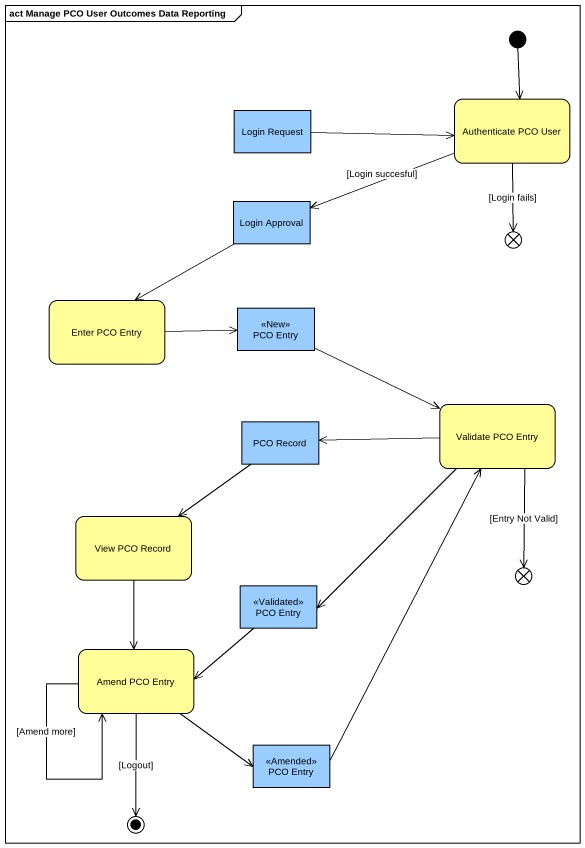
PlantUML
@startuml
mainframe act Manage PCO User Outcomes Data Reporting
hide empty description
state "Authenticate PCO User" as Authenticate_PCO_User #FFFE99
state "Login Request" as Login_Request <<object>> #99CCFF
state "Login Approval" as Login_Approval <<object>> #99CCFF
state flowfinal1 <<end>>
state "Enter PCO Entry" as Enter_PCO_Entry #FFFE99
state "PCO Entry" as PCO_Entry <<New>> #99CCFF
state "Validate PCO Entry" as Validate_PCO_Entry #FFFE99
state "PCO Record" as PCO_Record <<object>> #99CCFF
state "View PCO Record" as View_PCO_Record #FFFE99
state "PCO Entry" as PCO_Entry_2 <<Validated>> #99CCFF
state flowfinal2 <<end>>
state "Amend PCO Entry" as Amend_PCO_Entry #FFFE99
state "PCO Entry" as PCO_Entry_3 <<Amended>> #99CCFF
[*] --> Authenticate_PCO_User
Authenticate_PCO_User -left-> Login_Approval : [Login succesful]
Authenticate_PCO_User --> flowfinal1 : [Login fails]
Login_Request -right-> Authenticate_PCO_User
Login_Approval --> Enter_PCO_Entry
Enter_PCO_Entry -right-> PCO_Entry
PCO_Entry -right-> Validate_PCO_Entry
Validate_PCO_Entry -left-> PCO_Record
Validate_PCO_Entry --> PCO_Entry_2
Validate_PCO_Entry --> flowfinal2 : [Entry Not Valid]
PCO_Record --> View_PCO_Record
View_PCO_Record --> Amend_PCO_Entry
PCO_Entry_2 -left-> Amend_PCO_Entry
Amend_PCO_Entry --> Amend_PCO_Entry : [Amend more]
Amend_PCO_Entry -right-> PCO_Entry_3
PCO_Entry_3 -up-> Validate_PCO_Entry
Amend_PCO_Entry --> [*] : [Logout]
@enduml
